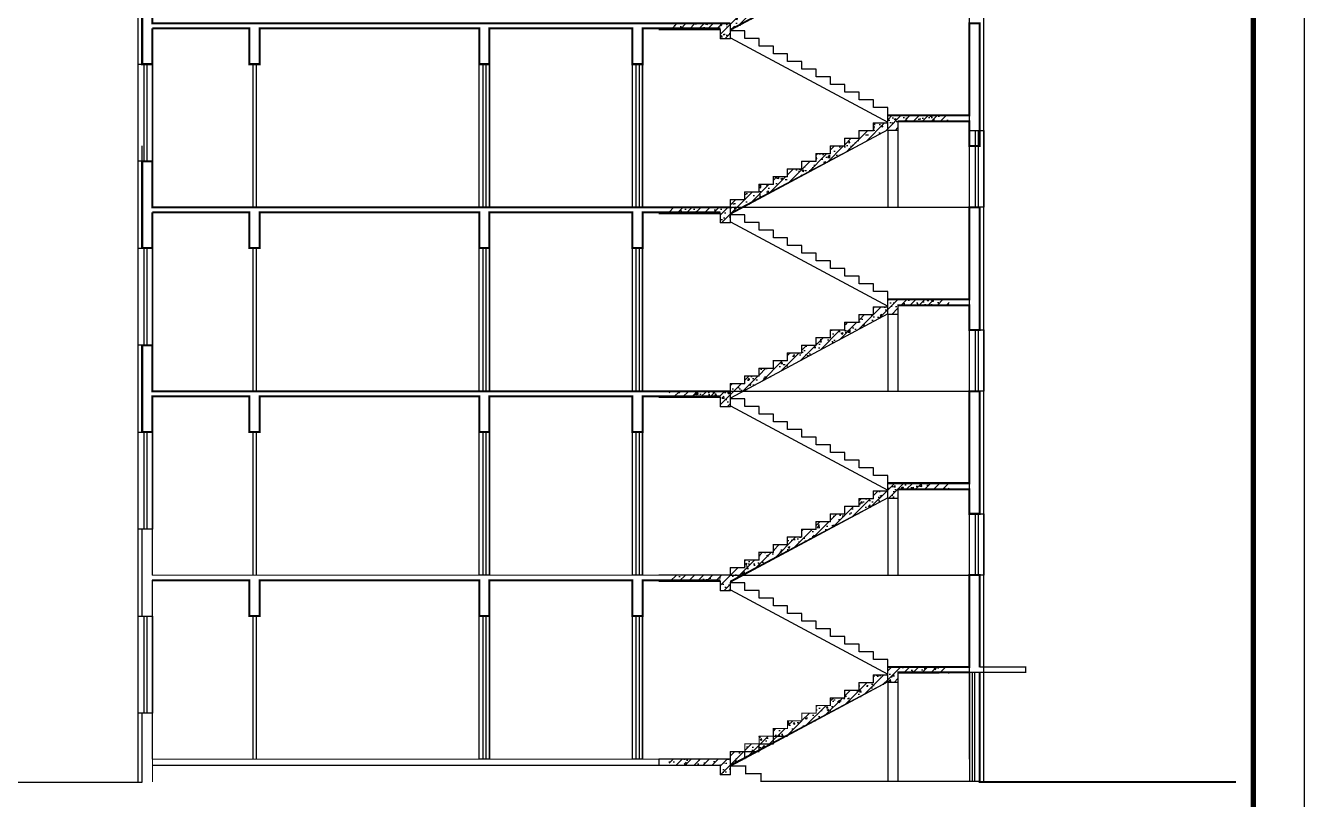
# Model space of a CAD drawing. Header units: millimetres. Extents: x 539196 to 807275, y 431843 to 1156631.
# Drawn here: x 637759 to 662803, y 449526 to 464670 of the extents above; entities that cross this region are included whole.
import ezdxf

# ---------------------------------------------------------------- set-up
doc = ezdxf.new("R2010")
doc.units = ezdxf.units.MM
doc.header["$MEASUREMENT"] = 0
for name, color, linetype in [('PUB_HATCH', 8, 'Continuous'), ('PUB_TITLE', 4, 'Continuous'), ('S_E_STAIR', 4, 'Continuous'), ('S_STAIR', 2, 'Continuous')]:
    doc.layers.add(name, color=color, linetype=linetype)
pattern_1 = [(45, (648555.19, 405120.31), (-88.38835, 88.38835), []), (50, (648555.2, 405120.3), (358.6301, -31.376), [37.5, -412.5]), (355, (648555.2, 405120.3), (-69.3757, 376.096), [30, -330]), (100.4514, (648585.07, 405117.7), (289.2547, 344.7198), [31.87, -350.571]), (46.1842, (648555.2, 405220.3), (533.6205, -82.7595), [56.25, -618.75]), (96.6356, (648599.65, 405213.4), (467.3314, 487.059), [47.805, -525.8565]), (351.1842, (648555.2, 405220.3), (467.331, 487.0593), [45, -495]), (21, (648605.2, 405195.3), (298.4535, -201.3094), [37.5, -412.5]), (326, (648605.2, 405195.3), (121.6577, 362.575), [30, -330]), (71.4514, (648630.06, 405178.53), (420.1113, 161.2652), [31.87, -350.571]), (37.5, (648555.19, 405120.31), (6.07993, 166.44693), [0, -326, 0, -335, 0, -331.25]), (7.5, (648555.19, 405120.31), (131.53477, 197.20586), [0, -191, 0, -318.5, 0, -126.25]), (327.5, (648443.69, 405120.31), (266.91122, -11.27744), [0, -125, 0, -390, 0, -517.5]), (317.5, (648393.69, 405120.3), (291.5931, 50.0525), [0, -162.5, 0, -259, 0, -367.5])]

msp = doc.modelspace()

# ---------------------------------------------------------------- hatches: boundary and pattern name
at = {"layer": 'PUB_HATCH'}
h = msp.add_hatch(dxfattribs=at)
h.set_pattern_fill('钢筋混凝土', color=256, scale=50, style=0)
h.set_pattern_definition(pattern_1)
h.paths.add_polyline_path([(651562.3, 464715.2), (651562.3, 464865.2), (651842.3, 464865.2), (651842.3, 465015.2), (652122.3, 465015.2), (652122.3, 465165.2), (652402.3, 465165.2), (652402.3, 465315.2), (652682.3, 465315.2), (652682.3, 465465.2), (652962.3, 465465.2), (652962.3, 465615.2), (653242.3, 465615.2), (653242.3, 465765.2), (653522.3, 465765.2), (653522.3, 465915.2), (653802.3, 465915.2), (653802.3, 466065.2), (654082.3, 466065.2), (654082.3, 466215.2), (654362.3, 466215.2), (654362.3, 466365.2), (654642.3, 466365.2), (654642.3, 466395.2), (654642.3, 466229), (651562.3, 464579)])
h = msp.add_hatch(dxfattribs=at)
h.set_pattern_fill('钢筋混凝土', color=256, scale=50, style=0)
h.set_pattern_definition(pattern_1)
h.paths.add_polyline_path([(651562.3, 464715.2), (650362.3, 464715.2), (650362.3, 464595.2), (651362.3, 464595.2), (651362.3, 464415.2), (651562.3, 464415.2)])
h = msp.add_hatch(dxfattribs=at)
h.set_pattern_fill('钢筋混凝土', color=256, scale=50, style=0)
h.set_pattern_definition(pattern_1)
h.paths.add_polyline_path([(651562.3, 464715.2), (650362.3, 464715.2), (650362.3, 464595.2), (651362.3, 464595.2), (651362.3, 464415.2), (651562.3, 464415.2)])
h = msp.add_hatch(dxfattribs=at)
h.set_pattern_fill('钢筋混凝土', color=256, scale=50, style=0)
h.set_pattern_definition(pattern_1)
h.paths.add_polyline_path([(654642.3, 462915.2), (655842.3, 462915.2), (655842.3, 462795.2), (654842.3, 462795.2), (654842.3, 462615.2), (654642.3, 462615.2)])
h = msp.add_hatch(dxfattribs=at)
h.set_pattern_fill('钢筋混凝土', color=256, scale=50, style=0)
h.set_pattern_definition(pattern_1)
h.paths.add_polyline_path([(654642.3, 462915.2), (655842.3, 462915.2), (655842.3, 462795.2), (654842.3, 462795.2), (654842.3, 462615.2), (654642.3, 462615.2)])
h = msp.add_hatch(dxfattribs=at)
h.set_pattern_fill('钢筋混凝土', color=256, scale=50, style=0)
h.set_pattern_definition(pattern_1)
h.paths.add_polyline_path([(651562.3, 461115.2), (651562.3, 461265.2), (651842.3, 461265.2), (651842.3, 461415.2), (652122.3, 461415.2), (652122.3, 461565.2), (652402.3, 461565.2), (652402.3, 461715.2), (652682.3, 461715.2), (652682.3, 461865.2), (652962.3, 461865.2), (652962.3, 462015.2), (653242.3, 462015.2), (653242.3, 462165.2), (653522.3, 462165.2), (653522.3, 462315.2), (653802.3, 462315.2), (653802.3, 462465.2), (654082.3, 462465.2), (654082.3, 462615.2), (654362.3, 462615.2), (654362.3, 462765.2), (654642.3, 462765.2), (654642.3, 462795.2), (654642.3, 462629), (651562.3, 460979)])
h = msp.add_hatch(dxfattribs=at)
h.set_pattern_fill('钢筋混凝土', color=256, scale=50, style=0)
h.set_pattern_definition(pattern_1)
h.paths.add_polyline_path([(651562.3, 461115.2), (650362.3, 461115.2), (650362.3, 460995.2), (651362.3, 460995.2), (651362.3, 460815.2), (651562.3, 460815.2)])
h = msp.add_hatch(dxfattribs=at)
h.set_pattern_fill('钢筋混凝土', color=256, scale=50, style=0)
h.set_pattern_definition(pattern_1)
h.paths.add_polyline_path([(651562.3, 461115.2), (650362.3, 461115.2), (650362.3, 460995.2), (651362.3, 460995.2), (651362.3, 460815.2), (651562.3, 460815.2)])
h = msp.add_hatch(dxfattribs=at)
h.set_pattern_fill('钢筋混凝土', color=256, scale=50, style=0)
h.set_pattern_definition(pattern_1)
h.paths.add_polyline_path([(654642.3, 459315.2), (655842.3, 459315.2), (655842.3, 459195.2), (654842.3, 459195.2), (654842.3, 459015.2), (654642.3, 459015.2)])
h = msp.add_hatch(dxfattribs=at)
h.set_pattern_fill('钢筋混凝土', color=256, scale=50, style=0)
h.set_pattern_definition(pattern_1)
h.paths.add_polyline_path([(654642.3, 459315.2), (655842.3, 459315.2), (655842.3, 459195.2), (654842.3, 459195.2), (654842.3, 459015.2), (654642.3, 459015.2)])
h = msp.add_hatch(dxfattribs=at)
h.set_pattern_fill('钢筋混凝土', color=256, scale=50, style=0)
h.set_pattern_definition(pattern_1)
h.paths.add_polyline_path([(651562.3, 457515.2), (651562.3, 457665.2), (651842.3, 457665.2), (651842.3, 457815.2), (652122.3, 457815.2), (652122.3, 457965.2), (652402.3, 457965.2), (652402.3, 458115.2), (652682.3, 458115.2), (652682.3, 458265.2), (652962.3, 458265.2), (652962.3, 458415.2), (653242.3, 458415.2), (653242.3, 458565.2), (653522.3, 458565.2), (653522.3, 458715.2), (653802.3, 458715.2), (653802.3, 458865.2), (654082.3, 458865.2), (654082.3, 459015.2), (654362.3, 459015.2), (654362.3, 459165.2), (654642.3, 459165.2), (654642.3, 459195.2), (654642.3, 459029), (651562.3, 457379)])
h = msp.add_hatch(dxfattribs=at)
h.set_pattern_fill('钢筋混凝土', color=256, scale=50, style=0)
h.set_pattern_definition(pattern_1)
h.paths.add_polyline_path([(651562.3, 457515.2), (650362.3, 457515.2), (650362.3, 457395.2), (651362.3, 457395.2), (651362.3, 457215.2), (651562.3, 457215.2)])
h = msp.add_hatch(dxfattribs=at)
h.set_pattern_fill('钢筋混凝土', color=256, scale=50, style=0)
h.set_pattern_definition(pattern_1)
h.paths.add_polyline_path([(651562.3, 457515.2), (650362.3, 457515.2), (650362.3, 457395.2), (651362.3, 457395.2), (651362.3, 457215.2), (651562.3, 457215.2)])
h = msp.add_hatch(dxfattribs=at)
h.set_pattern_fill('钢筋混凝土', color=256, scale=50, style=0)
h.set_pattern_definition(pattern_1)
h.paths.add_polyline_path([(651562.3, 453915.2), (651562.3, 454065.2), (651842.3, 454065.2), (651842.3, 454215.2), (652122.3, 454215.2), (652122.3, 454365.2), (652402.3, 454365.2), (652402.3, 454515.2), (652682.3, 454515.2), (652682.3, 454665.2), (652962.3, 454665.2), (652962.3, 454815.2), (653242.3, 454815.2), (653242.3, 454965.2), (653522.3, 454965.2), (653522.3, 455115.2), (653802.3, 455115.2), (653802.3, 455265.2), (654082.3, 455265.2), (654082.3, 455415.2), (654362.3, 455415.2), (654362.3, 455565.2), (654642.3, 455565.2), (654642.3, 455595.2), (654642.3, 455429), (651562.3, 453779)])
h = msp.add_hatch(dxfattribs=at)
h.set_pattern_fill('钢筋混凝土', color=256, scale=50, style=0)
h.set_pattern_definition(pattern_1)
h.paths.add_polyline_path([(654642.3, 455715.2), (655842.3, 455715.2), (655842.3, 455595.2), (654842.3, 455595.2), (654842.3, 455415.2), (654642.3, 455415.2)])
h = msp.add_hatch(dxfattribs=at)
h.set_pattern_fill('钢筋混凝土', color=256, scale=50, style=0)
h.set_pattern_definition(pattern_1)
h.paths.add_polyline_path([(654642.3, 455715.2), (655842.3, 455715.2), (655842.3, 455595.2), (654842.3, 455595.2), (654842.3, 455415.2), (654642.3, 455415.2)])
h = msp.add_hatch(dxfattribs=at)
h.set_pattern_fill('钢筋混凝土', color=256, scale=50, style=0)
h.set_pattern_definition(pattern_1)
h.paths.add_polyline_path([(651562.3, 453915.2), (650362.3, 453915.2), (650362.3, 453795.2), (651362.3, 453795.2), (651362.3, 453615.2), (651562.3, 453615.2)])
h = msp.add_hatch(dxfattribs=at)
h.set_pattern_fill('钢筋混凝土', color=256, scale=50, style=0)
h.set_pattern_definition(pattern_1)
h.paths.add_polyline_path([(651562.3, 453915.2), (650362.3, 453915.2), (650362.3, 453795.2), (651362.3, 453795.2), (651362.3, 453615.2), (651562.3, 453615.2)])
h = msp.add_hatch(dxfattribs=at)
h.set_pattern_fill('钢筋混凝土', color=256, scale=50, style=0)
h.set_pattern_definition(pattern_1)
h.paths.add_polyline_path([(654642.3, 452115.2), (655842.3, 452115.2), (655842.3, 451995.2), (654842.3, 451995.2), (654842.3, 451815.2), (654642.3, 451815.2)])
h = msp.add_hatch(dxfattribs=at)
h.set_pattern_fill('钢筋混凝土', color=256, scale=50, style=0)
h.set_pattern_definition(pattern_1)
h.paths.add_polyline_path([(654642.3, 452115.2), (655842.3, 452115.2), (655842.3, 451995.2), (654842.3, 451995.2), (654842.3, 451815.2), (654642.3, 451815.2)])
h = msp.add_hatch(dxfattribs=at)
h.set_pattern_fill('钢筋混凝土', color=256, scale=50, style=0)
h.set_pattern_definition(pattern_1)
h.paths.add_polyline_path([(651562.3, 450315.2), (651562.3, 450465.2), (651842.3, 450465.2), (651842.3, 450615.2), (652122.3, 450615.2), (652122.3, 450765.2), (652402.3, 450765.2), (652402.3, 450915.2), (652682.3, 450915.2), (652682.3, 451065.2), (652962.3, 451065.2), (652962.3, 451215.2), (653242.3, 451215.2), (653242.3, 451365.2), (653522.3, 451365.2), (653522.3, 451515.2), (653802.3, 451515.2), (653802.3, 451665.2), (654082.3, 451665.2), (654082.3, 451815.2), (654362.3, 451815.2), (654362.3, 451965.2), (654642.3, 451965.2), (654642.3, 451995.2), (654642.3, 451829), (651562.3, 450179)])
h = msp.add_hatch(dxfattribs=at)
h.set_pattern_fill('钢筋混凝土', color=256, scale=50, style=0)
h.set_pattern_definition(pattern_1)
h.paths.add_polyline_path([(651562.3, 450315.2), (650362.3, 450315.2), (650362.3, 450195.2), (651362.3, 450195.2), (651362.3, 450015.2), (651562.3, 450015.2)])

# ---------------------------------------------------------------- linework, layer by layer
for p, q in [((654642.3, 462615.2), (654642.3, 461115.2)), ((654842.3, 462615.2), (654842.3, 461115.2)), ((651562.3, 461115.2), (656242.3, 461115.2)), ((654642.3, 459015.2), (654642.3, 457515.2)), ((654842.3, 459015.2), (654842.3, 457515.2)), ((651562.3, 457515.2), (656242.3, 457515.2)), ((654642.3, 455415.2), (654642.3, 453915.2)), ((654842.3, 455415.2), (654842.3, 453915.2)), ((651562.3, 453915.2), (656242.3, 453915.2)), ((654642.3, 451815.2), (654642.3, 449879)), ((654842.3, 451815.2), (654842.3, 449879))]:
    msp.add_line(p, q)
at = {"color": 4}
for p, q in [((656296, 452015.2), (656296, 449879)), ((656342.3, 452015.2), (656342.3, 449879))]:
    msp.add_line(p, q, dxfattribs=at)
at = {"color": 6}
for points in [[(656522.3, 449865.2), (656522.3, 474915.2)], [(639962.3, 449865.2), (639962.3, 471915.2)], [(656522.3, 449865.2), (656522.3, 471915.2)]]:
    msp.add_lwpolyline(points, dxfattribs=at)
for points, const_width in [([(654842.3, 466395.2), (654842.3, 466215.2), (654642.3, 466215.2), (654642.3, 466229), (651562.3, 464599.3), (651562.3, 464415.2), (651362.3, 464415.2), (651362.3, 464615.2)], 20), ([(640242.3, 464615.2), (640242.3, 463915.2), (640042.3, 463915.2), (640042.3, 465615.2), (640242.3, 465615.2), (640242.3, 464715.2), (646642.3, 464715.2), (651562.3, 464715.2)], 40), ([(651364.4, 464615.2), (649842.3, 464615.2), (649842.3, 463915.2), (649642.3, 463915.2), (649642.3, 464615.2), (646842.3, 464615.2), (646842.3, 463915.2), (646642.3, 463915.2), (646642.3, 464615.2), (642342.3, 464615.2), (642342.3, 463915.2), (642142.3, 463915.2), (642142.3, 464615.2), (640242.3, 464615.2)], 40), ([(654642.3, 462915.2), (656242.3, 462915.2), (656242.3, 464715.2), (656442.3, 464715.2), (656442.3, 462315.2), (656242.3, 462315.2), (656242.3, 462795.2), (654842.3, 462795.2)], 40), ([(654642.3, 462915.2), (654642.3, 462765.2), (654362.3, 462765.2), (654362.3, 462615.2), (654082.3, 462615.2), (654082.3, 462465.2), (653802.3, 462465.2), (653802.3, 462315.2), (653522.3, 462315.2), (653522.3, 462165.2), (653242.3, 462165.2), (653242.3, 462015.2), (652962.3, 462015.2), (652962.3, 461865.2), (652682.3, 461865.2), (652682.3, 461715.2), (652402.3, 461715.2), (652402.3, 461565.2), (652122.3, 461565.2), (652122.3, 461415.2), (651842.3, 461415.2), (651842.3, 461265.2), (651562.3, 461265.2), (651562.3, 461115.2)], 20), ([(654842.3, 462795.2), (654842.3, 462615.2), (654642.3, 462615.2), (654642.3, 462629), (651562.3, 460999.3), (651562.3, 460815.2), (651362.3, 460815.2), (651362.3, 461015.2)], 20), ([(640242.3, 461015.2), (640242.3, 460315.2), (640042.3, 460315.2), (640042.3, 462015.2), (640242.3, 462015.2), (640242.3, 461115.2), (646642.3, 461115.2), (651562.3, 461115.2)], 40), ([(651362.3, 461015.2), (649842.3, 461015.2), (649842.3, 460315.2), (649642.3, 460315.2), (649642.3, 461015.2), (646842.3, 461015.2), (646842.3, 460315.2), (646642.3, 460315.2), (646642.3, 461015.2), (642342.3, 461015.2), (642342.3, 460315.2), (642142.3, 460315.2), (642142.3, 461015.2), (640242.3, 461015.2)], 40), ([(656242.3, 452015.2), (657342.3, 452015.2), (657342.3, 452115.2), (656442.3, 452115.2)], 25), ([(661460.9, 449865.2), (656442.3, 449865.2), (656442.3, 452015.2)], 40), ([(651562.3, 450315.2), (651562.3, 450179), (651862.3, 450179), (651862.3, 450029), (652162.3, 450029), (652162.3, 449879), (656442.3, 449879)], 25), ([(651362.3, 450195.2), (640242.3, 450195.2)], 25)]:
    msp.add_lwpolyline(points, dxfattribs=dict(const_width=const_width))
for points in [[(656242.3, 463065.2), (656242.3, 466565.2)], [(640042.3, 463915.2), (640042.3, 465615.2)], [(640242.3, 461115.2), (640242.3, 464615.2)], [(646642.3, 461115.2), (646642.3, 464615.2)], [(646842.3, 461115.2), (646842.3, 464615.2)], [(649642.3, 461115.2), (649642.3, 464615.2)], [(649842.3, 461115.2), (649842.3, 464615.2)], [(656442.3, 462615.2), (656442.3, 464715.2)], [(656242.3, 459165.2), (656242.3, 462965.2)], [(640042.3, 460315.2), (640042.3, 462315.2)], [(656442.3, 458715.2), (656442.3, 461115.2)], [(640242.3, 457515.2), (640242.3, 461015.2)], [(646642.3, 457515.2), (646642.3, 461015.2)], [(646842.3, 457515.2), (646842.3, 461015.2)], [(649642.3, 457515.2), (649642.3, 461015.2)], [(649842.3, 457515.2), (649842.3, 461015.2)], [(656242.3, 455565.2), (656242.3, 459065.2)], [(640042.3, 456715.2), (640042.3, 458415.2)], [(640242.3, 453915.2), (640242.3, 457415.2)], [(646642.3, 453915.2), (646642.3, 457415.2)], [(646842.3, 453915.2), (646842.3, 457415.2)], [(649642.3, 453915.2), (649642.3, 457415.2)], [(649842.3, 453915.2), (649842.3, 457415.2)], [(656442.3, 455115.2), (656442.3, 457515.2)], [(656242.3, 452265.2), (656242.3, 455465.2)], [(640042.3, 453115.2), (640042.3, 454815.2)], [(640242.3, 450315.2), (640242.3, 453815.2)], [(646642.3, 450315.2), (646642.3, 453815.2)], [(646842.3, 450315.2), (646842.3, 453815.2)], [(649642.3, 450315.2), (649642.3, 453815.2)], [(649842.3, 450315.2), (649842.3, 453815.2)], [(656442.3, 452115.2), (656442.3, 453915.2)], [(656242.3, 450315.2), (656242.3, 452165.2)], [(656242.3, 450315.2), (656242.3, 452015.2)], [(656442.3, 449865.2), (656442.3, 452015.2)], [(640042.3, 449865.2), (640042.3, 451215.2)], [(635873.1, 449865.2), (640042.3, 449865.2)], [(656462.3, 449865.2), (661460.9, 449865.2)]]:
    msp.add_lwpolyline(points)
at = {"color": 4}
for points in [[(639962.3, 462015.2), (639962.3, 463915.2), (640242.3, 463915.2), (640242.3, 462015.2), (639962.3, 462015.2)], [(640072.3, 463915.2), (640072.3, 462015.2)], [(640132.3, 463915.2), (640132.3, 462015.2)], [(642212.3, 463915.2), (642212.3, 461115.2)], [(642272.3, 463915.2), (642272.3, 461115.2)], [(646642.3, 461115.2), (646642.3, 463915.2), (646842.3, 463915.2), (646842.3, 461115.2), (646642.3, 461115.2)], [(646712.3, 463915.2), (646712.3, 461115.2)], [(646772.3, 463915.2), (646772.3, 461115.2)], [(649642.3, 461115.2), (649642.3, 463915.2), (649842.3, 463915.2), (649842.3, 461115.2), (649642.3, 461115.2)], [(649712.3, 463915.2), (649712.3, 461115.2)], [(649772.3, 463915.2), (649772.3, 461115.2)], [(656242.3, 461115.2), (656242.3, 462615.2), (656522.3, 462615.2), (656522.3, 461115.2), (656242.3, 461115.2)], [(656352.3, 462615.2), (656352.3, 461115.2)], [(656412.3, 462615.2), (656412.3, 461115.2)], [(639962.3, 458415.2), (639962.3, 460315.2), (640242.3, 460315.2), (640242.3, 458415.2), (639962.3, 458415.2)], [(640072.3, 460315.2), (640072.3, 458415.2)], [(640132.3, 460315.2), (640132.3, 458415.2)], [(642212.3, 460315.2), (642212.3, 457515.2)], [(642272.3, 460315.2), (642272.3, 457515.2)], [(646642.3, 457515.2), (646642.3, 460315.2), (646842.3, 460315.2), (646842.3, 457515.2), (646642.3, 457515.2)], [(646712.3, 460315.2), (646712.3, 457515.2)], [(646772.3, 460315.2), (646772.3, 457515.2)], [(649642.3, 457515.2), (649642.3, 460315.2), (649842.3, 460315.2), (649842.3, 457515.2), (649642.3, 457515.2)], [(649712.3, 460315.2), (649712.3, 457515.2)], [(649772.3, 460315.2), (649772.3, 457515.2)], [(656242.3, 457515.2), (656242.3, 458715.2), (656522.3, 458715.2), (656522.3, 457515.2), (656242.3, 457515.2)], [(656352.3, 458715.2), (656352.3, 457515.2)], [(656412.3, 458715.2), (656412.3, 457515.2)], [(639962.3, 454815.2), (639962.3, 456715.2), (640242.3, 456715.2), (640242.3, 454815.2), (639962.3, 454815.2)], [(640072.3, 456715.2), (640072.3, 454815.2)], [(640132.3, 456715.2), (640132.3, 454815.2)], [(642212.3, 456715.2), (642212.3, 453915.2)], [(642272.3, 456715.2), (642272.3, 453915.2)], [(646642.3, 453915.2), (646642.3, 456715.2), (646842.3, 456715.2), (646842.3, 453915.2), (646642.3, 453915.2)], [(646712.3, 456715.2), (646712.3, 453915.2)], [(646772.3, 456715.2), (646772.3, 453915.2)], [(649642.3, 453915.2), (649642.3, 456715.2), (649842.3, 456715.2), (649842.3, 453915.2), (649642.3, 453915.2)], [(649712.3, 456715.2), (649712.3, 453915.2)], [(649772.3, 456715.2), (649772.3, 453915.2)], [(656242.3, 453915.2), (656242.3, 455115.2), (656522.3, 455115.2), (656522.3, 453915.2), (656242.3, 453915.2)], [(656352.3, 455115.2), (656352.3, 453915.2)], [(656412.3, 455115.2), (656412.3, 453915.2)], [(639962.3, 451215.2), (639962.3, 453115.2), (640242.3, 453115.2), (640242.3, 451215.2), (639962.3, 451215.2)], [(640072.3, 453115.2), (640072.3, 451215.2)], [(640132.3, 453115.2), (640132.3, 451215.2)], [(642212.3, 453115.2), (642212.3, 450315.2)], [(642272.3, 453115.2), (642272.3, 450315.2)], [(646642.3, 450315.2), (646642.3, 453115.2), (646842.3, 453115.2), (646842.3, 450315.2), (646642.3, 450315.2)], [(646712.3, 453115.2), (646712.3, 450315.2)], [(646772.3, 453115.2), (646772.3, 450315.2)], [(649642.3, 450315.2), (649642.3, 453115.2), (649842.3, 453115.2), (649842.3, 450315.2), (649642.3, 450315.2)], [(649712.3, 453115.2), (649712.3, 450315.2)], [(649772.3, 453115.2), (649772.3, 450315.2)], [(656242.3, 452015.2), (656242.3, 449879)]]:
    msp.add_lwpolyline(points, dxfattribs=at)
msp.add_lwpolyline([(640242.3, 457415.2, 40, 40, 0), (642142.3, 457415.2, 40, 40, 0), (642142.3, 456715.2, 40, 40, 0), (642342.3, 456715.2, 40, 40, 0), (642342.3, 457415.2, 40, 40, 0), (646642.3, 457415.2, 40, 40, 0), (646642.3, 456715.2, 40, 40, 0), (646842.3, 456715.2, 40, 40, 0), (646842.3, 457415.2, 40, 40, 0), (649642.3, 457415.2, 40, 40, 0), (649642.3, 456715.2, 40, 40, 0), (649842.3, 456715.2, 40, 40, 0), (649842.3, 457415.2, 40, 40, 0), (651362.3, 457415.2, 20, 20, 0), (651362.3, 457215.2, 20, 20, 0), (651562.3, 457215.2, 20, 20, 0), (651562.3, 457229, 20, 20, 0), (651562.3, 457379, 20, 20, 0), (654642.3, 459029, 20, 20, 0), (654642.3, 459015.2, 20, 20, 0), (654842.3, 459015.2, 20, 20, 0), (654842.3, 459195.2, 40, 40, 0), (656242.3, 459195.2, 40, 40, 0), (656242.3, 458715.2, 40, 40, 0), (656442.3, 458715.2, 40, 40, 0), (656442.3, 461115.2, 40, 40, 0), (656242.3, 461115.2, 40, 40, 0), (656242.3, 459315.2, 40, 40, 0), (654642.3, 459315.2, 20, 20, 0), (654642.3, 459165.2, 20, 20, 0), (654362.3, 459165.2, 20, 20, 0), (654362.3, 459015.2, 20, 20, 0), (654082.3, 459015.2, 20, 20, 0), (654082.3, 458865.2, 20, 20, 0), (653802.3, 458865.2, 20, 20, 0), (653802.3, 458715.2, 20, 20, 0), (653522.3, 458715.2, 20, 20, 0), (653522.3, 458565.2, 20, 20, 0), (653242.3, 458565.2, 20, 20, 0), (653242.3, 458415.2, 20, 20, 0), (652962.3, 458415.2, 20, 20, 0), (652962.3, 458265.2, 20, 20, 0), (652682.3, 458265.2, 20, 20, 0), (652682.3, 458115.2, 20, 20, 0), (652402.3, 458115.2, 20, 20, 0), (652402.3, 457965.2, 20, 20, 0), (652122.3, 457965.2, 20, 20, 0), (652122.3, 457815.2, 20, 20, 0), (651842.3, 457815.2, 20, 20, 0), (651842.3, 457665.2, 20, 20, 0), (651562.3, 457665.2, 20, 20, 0), (651562.3, 457515.2, 40, 40, 0), (646642.3, 457515.2, 40, 40, 0), (640242.3, 457515.2, 40, 40, 0), (640242.3, 458415.2, 40, 40, 0), (640042.3, 458415.2, 40, 40, 0), (640042.3, 456715.2, 40, 40, 0), (640242.3, 456715.2, 40, 40, 0)], format="xyseb", close=True)
for points in [[(651365.3, 453815.2, 40, 40, 0), (649842.3, 453815.2, 40, 40, 0), (649842.3, 453115.2, 40, 40, 0), (649642.3, 453115.2, 40, 40, 0), (649642.3, 453815.2, 40, 40, 0), (646842.3, 453815.2, 40, 40, 0), (646842.3, 453115.2, 40, 40, 0), (646642.3, 453115.2, 40, 40, 0), (646642.3, 453815.2, 40, 40, 0), (642342.3, 453815.2, 40, 40, 0), (642342.3, 453115.2, 40, 40, 0), (642142.3, 453115.2, 40, 40, 0), (642142.3, 453815.2, 40, 40, 0), (640242.3, 453815.2, 20, 20, 0), (640242.3, 453115.2, 20, 20, 0), (640042.3, 453115.2, 20, 20, 0), (640042.3, 454815.2, 20, 20, 0), (640242.3, 454815.2, 20, 20, 0), (640242.3, 453915.2, 20, 20, 0), (651562.3, 453915.2, 20, 20, 0), (651562.3, 454065.2, 20, 20, 0), (651842.3, 454065.2, 20, 20, 0), (651842.3, 454215.2, 20, 20, 0), (652122.3, 454215.2, 20, 20, 0), (652122.3, 454365.2, 20, 20, 0), (652402.3, 454365.2, 20, 20, 0), (652402.3, 454515.2, 20, 20, 0), (652682.3, 454515.2, 20, 20, 0), (652682.3, 454665.2, 20, 20, 0), (652962.3, 454665.2, 20, 20, 0), (652962.3, 454815.2, 20, 20, 0), (653242.3, 454815.2, 20, 20, 0), (653242.3, 454965.2, 20, 20, 0), (653522.3, 454965.2, 20, 20, 0), (653522.3, 455115.2, 20, 20, 0), (653802.3, 455115.2, 20, 20, 0), (653802.3, 455265.2, 20, 20, 0), (654082.3, 455265.2, 20, 20, 0), (654082.3, 455415.2, 20, 20, 0), (654362.3, 455415.2, 20, 20, 0), (654362.3, 455565.2, 20, 20, 0), (654642.3, 455565.2, 20, 20, 0), (654642.3, 455715.2, 40, 40, 0), (656242.3, 455715.2, 40, 40, 0), (656242.3, 457515.2, 40, 40, 0), (656442.3, 457515.2, 40, 40, 0), (656442.3, 455115.2, 40, 40, 0), (656242.3, 455115.2, 40, 40, 0), (656242.3, 455595.2, 40, 40, 0), (654842.3, 455595.2, 20, 20, 0), (654842.3, 455415.2, 20, 20, 0), (654642.3, 455415.2, 20, 20, 0), (654642.3, 455429, 20, 20, 0), (651562.3, 453799.3, 20, 20, 0), (651562.3, 453615.2, 20, 20, 0), (651362.3, 453615.2, 20, 20, 0), (651362.3, 453815.2, 0, 0, 0)], [(656442.3, 452115.2, 40, 40, 0), (656442.3, 453915.2, 40, 40, 0), (656242.3, 453915.2, 40, 40, 0), (656242.3, 452115.2, 40, 40, 0), (654642.3, 452115.2, 40, 40, 0), (654642.3, 452115.2, 20, 20, 0), (654642.3, 451965.2, 20, 20, 0), (654362.3, 451965.2, 20, 20, 0), (654362.3, 451815.2, 20, 20, 0), (654082.3, 451815.2, 20, 20, 0), (654082.3, 451665.2, 20, 20, 0), (653802.3, 451665.2, 20, 20, 0), (653802.3, 451515.2, 20, 20, 0), (653522.3, 451515.2, 20, 20, 0), (653522.3, 451365.2, 20, 20, 0), (653242.3, 451365.2, 20, 20, 0), (653242.3, 451215.2, 20, 20, 0), (652962.3, 451215.2, 20, 20, 0), (652962.3, 451065.2, 20, 20, 0), (652682.3, 451065.2, 20, 20, 0), (652682.3, 450915.2, 20, 20, 0), (652402.3, 450915.2, 20, 20, 0), (652402.3, 450765.2, 20, 20, 0), (652122.3, 450765.2, 20, 20, 0), (652122.3, 450615.2, 20, 20, 0), (651842.3, 450615.2, 20, 20, 0), (651842.3, 450465.2, 20, 20, 0), (651562.3, 450465.2, 20, 20, 0), (651562.3, 450315.2, 20, 20, 0), (640242.3, 450315.2, 20, 20, 0), (640242.3, 449867.7, 0, 0, 0)], [(651362.3, 450215.2, 20, 20, 0), (651362.3, 450015.2, 20, 20, 0), (651562.3, 450015.2, 20, 20, 0), (651562.3, 450199.3, 20, 20, 0), (654642.3, 451829, 20, 20, 0), (654642.3, 451815.2, 20, 20, 0), (654842.3, 451815.2, 20, 20, 0), (654842.3, 452015.2, 40, 40, 0), (654842.3, 452015.2, 40, 40, 0), (654842.3, 452015.2, 40, 40, 0), (654842.3, 452015.2, 40, 40, 0), (656242.3, 452015.2, 0, 0, 0)]]:
    msp.add_lwpolyline(points, format="xyseb")
at = {"layer": 'PUB_TITLE'}
msp.add_lwpolyline([(603402.6, 431843), (662802.6, 431843), (662802.6, 515943), (603402.6, 515943)], close=True, dxfattribs=at)
at = {"layer": 'PUB_TITLE', "const_width": 100}
msp.add_lwpolyline([(604402.6, 432843), (661802.6, 432843), (661802.6, 513443), (604402.6, 513443)], close=True, dxfattribs=at)
at = {"layer": 'S_E_STAIR'}
for p, q in [((651562.3, 464565.2), (651562.3, 464715.2)), ((651842.3, 464565.2), (651562.3, 464565.2)), ((651842.3, 464415.2), (651842.3, 464565.2)), ((651562.3, 464429), (654642.3, 462779)), ((652122.3, 464415.2), (651842.3, 464415.2)), ((652122.3, 464265.2), (652122.3, 464415.2)), ((652402.3, 464265.2), (652122.3, 464265.2)), ((652402.3, 464115.2), (652402.3, 464265.2)), ((652682.3, 464115.2), (652402.3, 464115.2)), ((652682.3, 463965.2), (652682.3, 464115.2)), ((652962.3, 463965.2), (652682.3, 463965.2)), ((652962.3, 463815.2), (652962.3, 463965.2)), ((653242.3, 463815.2), (652962.3, 463815.2)), ((653242.3, 463665.2), (653242.3, 463815.2)), ((653522.3, 463665.2), (653242.3, 463665.2)), ((653522.3, 463515.2), (653522.3, 463665.2)), ((653802.3, 463515.2), (653522.3, 463515.2)), ((653802.3, 463365.2), (653802.3, 463515.2)), ((654082.3, 463365.2), (653802.3, 463365.2)), ((654082.3, 463215.2), (654082.3, 463365.2)), ((654362.3, 463215.2), (654082.3, 463215.2)), ((654362.3, 463065.2), (654362.3, 463215.2)), ((654642.3, 463065.2), (654362.3, 463065.2)), ((654642.3, 462915.2), (654642.3, 463065.2)), ((651562.3, 460965.2), (651562.3, 461115.2)), ((651842.3, 460965.2), (651562.3, 460965.2)), ((651562.3, 460829), (654642.3, 459179)), ((651842.3, 460815.2), (651842.3, 460965.2)), ((652122.3, 460815.2), (651842.3, 460815.2)), ((652122.3, 460665.2), (652122.3, 460815.2)), ((652402.3, 460665.2), (652122.3, 460665.2)), ((652402.3, 460515.2), (652402.3, 460665.2)), ((652682.3, 460515.2), (652402.3, 460515.2)), ((652682.3, 460365.2), (652682.3, 460515.2)), ((652962.3, 460365.2), (652682.3, 460365.2)), ((652962.3, 460215.2), (652962.3, 460365.2)), ((653242.3, 460215.2), (652962.3, 460215.2)), ((653242.3, 460065.2), (653242.3, 460215.2)), ((653522.3, 460065.2), (653242.3, 460065.2)), ((653522.3, 459915.2), (653522.3, 460065.2)), ((653802.3, 459915.2), (653522.3, 459915.2)), ((653802.3, 459765.2), (653802.3, 459915.2)), ((654082.3, 459765.2), (653802.3, 459765.2)), ((654082.3, 459615.2), (654082.3, 459765.2)), ((654362.3, 459615.2), (654082.3, 459615.2)), ((654362.3, 459465.2), (654362.3, 459615.2)), ((654642.3, 459465.2), (654362.3, 459465.2)), ((654642.3, 459315.2), (654642.3, 459465.2)), ((651562.3, 457365.2), (651562.3, 457515.2)), ((651842.3, 457365.2), (651562.3, 457365.2)), ((651842.3, 457215.2), (651842.3, 457365.2)), ((651562.3, 457229), (654642.3, 455579)), ((652122.3, 457215.2), (651842.3, 457215.2)), ((652122.3, 457065.2), (652122.3, 457215.2)), ((652402.3, 457065.2), (652122.3, 457065.2)), ((652402.3, 456915.2), (652402.3, 457065.2)), ((652682.3, 456915.2), (652402.3, 456915.2)), ((652682.3, 456765.2), (652682.3, 456915.2)), ((652962.3, 456765.2), (652682.3, 456765.2)), ((652962.3, 456615.2), (652962.3, 456765.2)), ((653242.3, 456615.2), (652962.3, 456615.2)), ((653242.3, 456465.2), (653242.3, 456615.2)), ((653522.3, 456465.2), (653242.3, 456465.2)), ((653522.3, 456315.2), (653522.3, 456465.2)), ((653802.3, 456315.2), (653522.3, 456315.2)), ((653802.3, 456165.2), (653802.3, 456315.2)), ((654082.3, 456165.2), (653802.3, 456165.2)), ((654082.3, 456015.2), (654082.3, 456165.2)), ((654362.3, 456015.2), (654082.3, 456015.2)), ((654362.3, 455865.2), (654362.3, 456015.2)), ((654642.3, 455865.2), (654362.3, 455865.2)), ((654642.3, 455715.2), (654642.3, 455865.2)), ((651842.3, 453765.2), (651562.3, 453765.2)), ((651562.3, 453629), (654642.3, 451979)), ((651842.3, 453615.2), (651842.3, 453765.2)), ((652122.3, 453615.2), (651842.3, 453615.2)), ((652122.3, 453465.2), (652122.3, 453615.2)), ((652402.3, 453465.2), (652122.3, 453465.2)), ((652402.3, 453315.2), (652402.3, 453465.2)), ((652682.3, 453315.2), (652402.3, 453315.2)), ((652682.3, 453165.2), (652682.3, 453315.2)), ((652962.3, 453165.2), (652682.3, 453165.2)), ((652962.3, 453015.2), (652962.3, 453165.2)), ((653242.3, 453015.2), (652962.3, 453015.2)), ((653242.3, 452865.2), (653242.3, 453015.2)), ((653522.3, 452865.2), (653242.3, 452865.2)), ((653522.3, 452715.2), (653522.3, 452865.2)), ((653802.3, 452715.2), (653522.3, 452715.2)), ((653802.3, 452565.2), (653802.3, 452715.2)), ((654082.3, 452565.2), (653802.3, 452565.2)), ((654082.3, 452415.2), (654082.3, 452565.2)), ((654362.3, 452415.2), (654082.3, 452415.2)), ((654362.3, 452265.2), (654362.3, 452415.2)), ((654642.3, 452265.2), (654362.3, 452265.2)), ((654642.3, 452115.2), (654642.3, 452265.2))]:
    msp.add_line(p, q, dxfattribs=at)
at = {"layer": 'S_STAIR'}
for p, q in [((654642.3, 466229), (651562.3, 464579)), ((640242.3, 464615.2), (642142.3, 464615.2)), ((642342.3, 464615.2), (646642.3, 464615.2)), ((646842.3, 464615.2), (649642.3, 464615.2)), ((650162.3, 464595.2), (651362.3, 464595.2)), ((650162.3, 464595.2), (651362.3, 464595.2)), ((651362.3, 464595.2), (651362.3, 464415.2)), ((651362.3, 464595.2), (651362.3, 464415.2)), ((651562.3, 464415.2), (651562.3, 464715.2)), ((651562.3, 464415.2), (651562.3, 464579)), ((651362.3, 464415.2), (651562.3, 464415.2)), ((651362.3, 464415.2), (651562.3, 464415.2)), ((654642.3, 462765.2), (654642.3, 462915.2)), ((654642.3, 462915.2), (655642.3, 462915.2)), ((654642.3, 462915.2), (655642.3, 462915.2)), ((654642.3, 462615.2), (654642.3, 462915.2)), ((654642.3, 462629), (651562.3, 460979)), ((654082.3, 462465.2), (654082.3, 462615.2)), ((654082.3, 462615.2), (654362.3, 462615.2)), ((654362.3, 462615.2), (654362.3, 462765.2)), ((654362.3, 462765.2), (654642.3, 462765.2)), ((654642.3, 462615.2), (654642.3, 462629)), ((654842.3, 462615.2), (654642.3, 462615.2)), ((654842.3, 462615.2), (654642.3, 462615.2)), ((655642.3, 462795.2), (654842.3, 462795.2)), ((654842.3, 462795.2), (654842.3, 462615.2)), ((655642.3, 462795.2), (654842.3, 462795.2)), ((654842.3, 462795.2), (654842.3, 462615.2)), ((653522.3, 462165.2), (653522.3, 462315.2)), ((653522.3, 462315.2), (653802.3, 462315.2)), ((653802.3, 462315.2), (653802.3, 462465.2)), ((653802.3, 462465.2), (654082.3, 462465.2)), ((653242.3, 462015.2), (653242.3, 462165.2)), ((653242.3, 462165.2), (653522.3, 462165.2)), ((652682.3, 461715.2), (652682.3, 461865.2)), ((652682.3, 461865.2), (652962.3, 461865.2)), ((652962.3, 461865.2), (652962.3, 462015.2)), ((652962.3, 462015.2), (653242.3, 462015.2)), ((652122.3, 461415.2), (652122.3, 461565.2)), ((652122.3, 461565.2), (652402.3, 461565.2)), ((652402.3, 461565.2), (652402.3, 461715.2)), ((652402.3, 461715.2), (652682.3, 461715.2)), ((651842.3, 461265.2), (651842.3, 461415.2)), ((651842.3, 461415.2), (652122.3, 461415.2)), ((651562.3, 461115.2), (650162.3, 461115.2)), ((651562.3, 461115.2), (650162.3, 461115.2)), ((651562.3, 461115.2), (651562.3, 461265.2)), ((651562.3, 461265.2), (651842.3, 461265.2)), ((651562.3, 460815.2), (651562.3, 461115.2)), ((640242.3, 461015.2), (642142.3, 461015.2)), ((642342.3, 461015.2), (646642.3, 461015.2)), ((646842.3, 461015.2), (649642.3, 461015.2)), ((650162.3, 460995.2), (651362.3, 460995.2)), ((650162.3, 460995.2), (651362.3, 460995.2)), ((651362.3, 460995.2), (651362.3, 460815.2)), ((651362.3, 460995.2), (651362.3, 460815.2)), ((651362.3, 460815.2), (651562.3, 460815.2)), ((651362.3, 460815.2), (651562.3, 460815.2)), ((651562.3, 460815.2), (651562.3, 460979)), ((654642.3, 459165.2), (654642.3, 459315.2)), ((654642.3, 459315.2), (655642.3, 459315.2)), ((654642.3, 459315.2), (655642.3, 459315.2)), ((654642.3, 459015.2), (654642.3, 459315.2)), ((654362.3, 459015.2), (654362.3, 459165.2)), ((654362.3, 459165.2), (654642.3, 459165.2)), ((655642.3, 459195.2), (654842.3, 459195.2)), ((654842.3, 459195.2), (654842.3, 459015.2)), ((655642.3, 459195.2), (654842.3, 459195.2)), ((654842.3, 459195.2), (654842.3, 459015.2)), ((654642.3, 459029), (651562.3, 457379)), ((653802.3, 458715.2), (653802.3, 458865.2)), ((653802.3, 458865.2), (654082.3, 458865.2)), ((654082.3, 458865.2), (654082.3, 459015.2)), ((654082.3, 459015.2), (654362.3, 459015.2)), ((654642.3, 459015.2), (654642.3, 459029)), ((654842.3, 459015.2), (654642.3, 459015.2)), ((654842.3, 459015.2), (654642.3, 459015.2)), ((653242.3, 458415.2), (653242.3, 458565.2)), ((653242.3, 458565.2), (653522.3, 458565.2)), ((653522.3, 458565.2), (653522.3, 458715.2)), ((653522.3, 458715.2), (653802.3, 458715.2)), ((652962.3, 458265.2), (652962.3, 458415.2)), ((652962.3, 458415.2), (653242.3, 458415.2)), ((652402.3, 457965.2), (652402.3, 458115.2)), ((652402.3, 458115.2), (652682.3, 458115.2)), ((652682.3, 458115.2), (652682.3, 458265.2)), ((652682.3, 458265.2), (652962.3, 458265.2)), ((651842.3, 457665.2), (651842.3, 457815.2)), ((651842.3, 457815.2), (652122.3, 457815.2)), ((652122.3, 457815.2), (652122.3, 457965.2)), ((652122.3, 457965.2), (652402.3, 457965.2)), ((651562.3, 457515.2), (651562.3, 457665.2)), ((651562.3, 457665.2), (651842.3, 457665.2)), ((640242.3, 457415.2), (642142.3, 457415.2)), ((642342.3, 457415.2), (646642.3, 457415.2)), ((646842.3, 457415.2), (649642.3, 457415.2)), ((651562.3, 457515.2), (650162.3, 457515.2)), ((651562.3, 457515.2), (650162.3, 457515.2)), ((650162.3, 457395.2), (651362.3, 457395.2)), ((650162.3, 457395.2), (651362.3, 457395.2)), ((651362.3, 457395.2), (651362.3, 457215.2)), ((651362.3, 457395.2), (651362.3, 457215.2)), ((651562.3, 457215.2), (651562.3, 457515.2)), ((651562.3, 457215.2), (651562.3, 457379)), ((651362.3, 457215.2), (651562.3, 457215.2)), ((651362.3, 457215.2), (651562.3, 457215.2)), ((654362.3, 455415.2), (654362.3, 455565.2)), ((654362.3, 455565.2), (654642.3, 455565.2)), ((654642.3, 455715.2), (656242.3, 455715.2)), ((654642.3, 455565.2), (654642.3, 455715.2)), ((654642.3, 455715.2), (655642.3, 455715.2)), ((654642.3, 455715.2), (655642.3, 455715.2)), ((654642.3, 455415.2), (654642.3, 455715.2)), ((655642.3, 455595.2), (654842.3, 455595.2)), ((654842.3, 455595.2), (654842.3, 455415.2)), ((655642.3, 455595.2), (654842.3, 455595.2)), ((654842.3, 455595.2), (654842.3, 455415.2)), ((654642.3, 455429), (651562.3, 453779)), ((654082.3, 455265.2), (654082.3, 455415.2)), ((654082.3, 455415.2), (654362.3, 455415.2)), ((654642.3, 455415.2), (654642.3, 455429)), ((654842.3, 455415.2), (654642.3, 455415.2)), ((654842.3, 455415.2), (654642.3, 455415.2)), ((653522.3, 454965.2), (653522.3, 455115.2)), ((653522.3, 455115.2), (653802.3, 455115.2)), ((653802.3, 455115.2), (653802.3, 455265.2)), ((653802.3, 455265.2), (654082.3, 455265.2)), ((652962.3, 454665.2), (652962.3, 454815.2)), ((652962.3, 454815.2), (653242.3, 454815.2)), ((653242.3, 454815.2), (653242.3, 454965.2)), ((653242.3, 454965.2), (653522.3, 454965.2)), ((652682.3, 454515.2), (652682.3, 454665.2)), ((652682.3, 454665.2), (652962.3, 454665.2)), ((652122.3, 454215.2), (652122.3, 454365.2)), ((652122.3, 454365.2), (652402.3, 454365.2)), ((652402.3, 454365.2), (652402.3, 454515.2)), ((652402.3, 454515.2), (652682.3, 454515.2)), ((651562.3, 453915.2), (651562.3, 454065.2)), ((651562.3, 454065.2), (651842.3, 454065.2)), ((651842.3, 454065.2), (651842.3, 454215.2)), ((651842.3, 454215.2), (652122.3, 454215.2)), ((640242.3, 453815.2), (642142.3, 453815.2)), ((642342.3, 453815.2), (646642.3, 453815.2)), ((646842.3, 453815.2), (649642.3, 453815.2)), ((651562.3, 453915.2), (650162.3, 453915.2)), ((651562.3, 453915.2), (650162.3, 453915.2)), ((650162.3, 453795.2), (651362.3, 453795.2)), ((650162.3, 453795.2), (651362.3, 453795.2)), ((651362.3, 453795.2), (651362.3, 453615.2)), ((651362.3, 453795.2), (651362.3, 453615.2)), ((651362.3, 453615.2), (651562.3, 453615.2)), ((651362.3, 453615.2), (651562.3, 453615.2)), ((651562.3, 453615.2), (651562.3, 453779)), ((654642.3, 452115.2), (656242.3, 452115.2)), ((654642.3, 451965.2), (654642.3, 452115.2)), ((654642.3, 452115.2), (655642.3, 452115.2)), ((654642.3, 452115.2), (655642.3, 452115.2)), ((654642.3, 451815.2), (654642.3, 452115.2)), ((654642.3, 451829), (651562.3, 450179)), ((654082.3, 451665.2), (654082.3, 451815.2)), ((654082.3, 451815.2), (654362.3, 451815.2)), ((654362.3, 451815.2), (654362.3, 451965.2)), ((654362.3, 451965.2), (654642.3, 451965.2)), ((654642.3, 451815.2), (654642.3, 451829)), ((654842.3, 451815.2), (654642.3, 451815.2)), ((654842.3, 451815.2), (654642.3, 451815.2)), ((656242.3, 452015.2), (654842.3, 452015.2)), ((655642.3, 451995.2), (654842.3, 451995.2)), ((654842.3, 451995.2), (654842.3, 451815.2)), ((655642.3, 451995.2), (654842.3, 451995.2)), ((654842.3, 451995.2), (654842.3, 451815.2)), ((653802.3, 451515.2), (653802.3, 451665.2)), ((653802.3, 451665.2), (654082.3, 451665.2)), ((653522.3, 451365.2), (653522.3, 451515.2)), ((653522.3, 451515.2), (653802.3, 451515.2)), ((652122.3, 450465.2), (652122.3, 450615.2)), ((652122.3, 450615.2), (652402.3, 450615.2)), ((652402.3, 450615.2), (652402.3, 450765.2)), ((652402.3, 450765.2), (652682.3, 450765.2)), ((651562.3, 450315.2), (650162.3, 450315.2)), ((650162.3, 450315.2), (650162.3, 450195.2)), ((651562.3, 450315.2), (651562.3, 450465.2)), ((651562.3, 450465.2), (651842.3, 450465.2)), ((651842.3, 450315.2), (651842.3, 450465.2)), ((651842.3, 450465.2), (652122.3, 450465.2)), ((650162.3, 450195.2), (651362.3, 450195.2)), ((651362.3, 450195.2), (651362.3, 450015.2)), ((651562.3, 450015.2), (651562.3, 450179)), ((651362.3, 450015.2), (651562.3, 450015.2))]:
    msp.add_line(p, q, dxfattribs=at)

doc.saveas('drawing.dxf')
